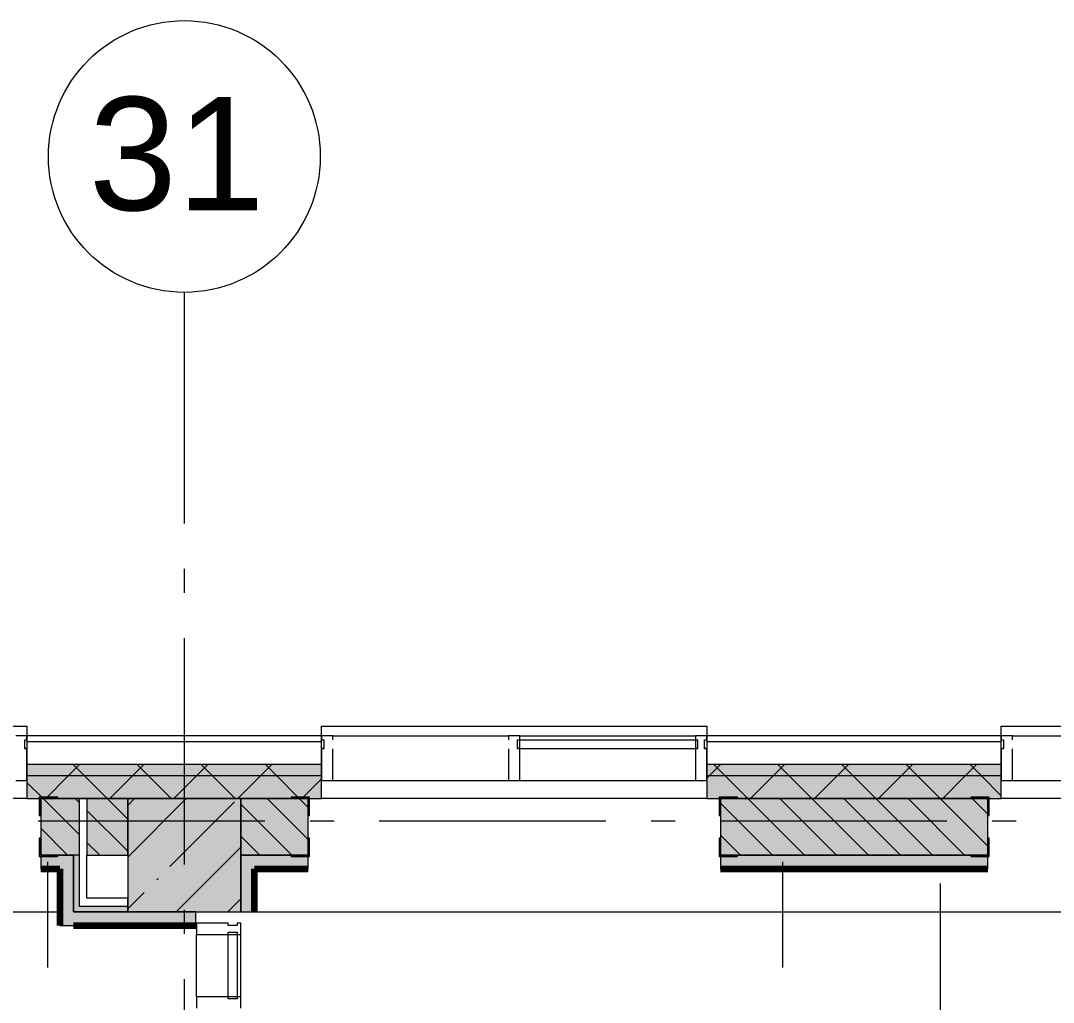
# Model space of a CAD drawing. Header units: millimetres. Extents: x -537608 to 253996, y -217170 to 186033.
# Drawn here: x -321899 to -317340, y -201500 to -197164 of the extents above; entities that cross this region are included whole.
import ezdxf

# ---------------------------------------------------------------- set-up
doc = ezdxf.new("R2010")
doc.units = ezdxf.units.MM
doc.layers.add('16) Лак 1.6м', color=160, linetype='Continuous', lineweight=90)
doc.layers.add('PDF _Геометрия', color=7, linetype='Continuous')
doc.layers.add('PDF _Текст', color=7, linetype='Continuous')
doc.layers.add('PDF _Сплошная заливка', color=7, linetype='Continuous', true_color=0xffffff)
doc.styles.add('PDF ArialMT', font='arial.ttf')

msp = doc.modelspace()

# ---------------------------------------------------------------- hatches: boundary and pattern name
at = {"layer": 'PDF _Сплошная заливка', "transparency": 33554559}
h = msp.add_hatch(color=256, dxfattribs=at)
h.paths.add_polyline_path([(-292602.1144, -200499.6523), (-291276.1742, -200499.6523), (-291276.1742, -200449.6521), (-297870.1772, -200449.6521), (-297870.1772, -200499.6523), (-295975.1895, -200499.6523)], flags=0)
h.paths.add_polyline_path([(-300191.5361, -200499.6523), (-299570.1762, -200499.6523), (-299570.1762, -200449.6521), (-300870.1776, -200449.6521), (-300870.1776, -200499.6523)], flags=0)
h.paths.add_polyline_path([(-302570.1808, -200499.6523), (-302570.1808, -200449.6521), (-303870.178, -200449.6521), (-303870.178, -200499.6523), (-302721.3441, -200499.6523)], flags=0)
h.paths.add_polyline_path([(-312418.9413, -200499.6523), (-311570.1819, -200499.6523), (-311570.1819, -200449.6521), (-312870.1833, -200449.6521), (-312870.1833, -200499.6523), (-312840.5759, -200499.6523)], flags=0)
h.paths.add_polyline_path([(-315370.3838, -200499.6523), (-314570.1822, -200499.6523), (-314570.1822, -200449.6521), (-315870.1837, -200449.6521), (-315870.1837, -200499.6523), (-315792.0185, -200499.6523)], flags=0)
h.paths.add_polyline_path([(-320570.1873, -200499.6523), (-320570.1873, -200449.6521), (-321870.8045, -200449.6521), (-321870.8045, -200499.6523), (-320851.6344, -200499.6523)], flags=0)
h.paths.add_polyline_path([(-317900.1918, -200499.6523), (-317570.1826, -200499.6523), (-317570.1826, -200449.6521), (-318870.184, -200449.6521), (-318870.184, -200499.6523), (-318743.4611, -200499.6523)], flags=0)
h.paths.add_polyline_path([(-324646.3463, -200499.6523), (-323570.8034, -200499.6523), (-323570.8034, -200449.6521), (-324870.1891, -200449.6521), (-324870.1891, -200499.6523)], flags=0)
h.paths.add_polyline_path([(-326570.188, -200499.6523), (-326570.188, -200449.6521), (-328176.1889, -200449.6521), (-328176.1889, -200499.6523), (-326754.5197, -200499.6523)], flags=0)
h.paths.add_polyline_path([(-331176.1935, -200499.6523), (-329876.1878, -200499.6523), (-329876.1878, -200449.6521), (-331176.1935, -200449.6521)], flags=0)
h.paths.add_polyline_path([(-332876.1924, -200499.6523), (-332876.1924, -200449.6521), (-334176.1896, -200449.6521), (-334176.1896, -200499.6523), (-333079.0438, -200499.6523)], flags=0)
h.paths.add_polyline_path([(-336452.1211, -200499.6523), (-335876.1885, -200499.6523), (-335876.1885, -200449.6521), (-337176.1942, -200449.6521), (-337176.1942, -200499.6523), (-336873.7558, -200499.6523)], flags=0)
h.paths.add_polyline_path([(-338876.1932, -200499.6523), (-338876.1932, -200449.6521), (-342076.1901, -200449.6521), (-342076.1901, -200499.6523), (-338981.929, -200499.6523)], flags=0)
h = msp.add_hatch(color=256, dxfattribs=at)
h.paths.add_polyline_path([(-291758.8451, -200599.6527), (-291276.1742, -200599.6527), (-291276.1742, -200499.6523), (-297870.1772, -200499.6523), (-297870.1772, -200599.6527), (-292602.1144, -200599.6527)], flags=0)
h.paths.add_polyline_path([(-300191.5361, -200599.6527), (-299570.1762, -200599.6527), (-299570.1762, -200499.6523), (-300870.1776, -200499.6523), (-300870.1776, -200599.6527)], flags=0)
h.paths.add_polyline_path([(-302570.1808, -200599.6527), (-302570.1808, -200499.6523), (-303870.178, -200499.6523), (-303870.178, -200599.6527), (-302721.3441, -200599.6527)], flags=0)
h.paths.add_polyline_path([(-312426.1838, -200599.6527), (-311570.1819, -200599.6527), (-311570.1819, -200499.6523), (-312870.1833, -200499.6523), (-312870.1833, -200599.6527), (-312840.5759, -200599.6527)], flags=0)
h.paths.add_polyline_path([(-315870.1837, -200599.6527), (-314570.1822, -200599.6527), (-314570.1822, -200499.6523), (-315870.1837, -200499.6523)], flags=0)
h.paths.add_polyline_path([(-318870.184, -200599.6527), (-317570.1826, -200599.6527), (-317570.1826, -200499.6523), (-318870.184, -200499.6523)], flags=0)
h.paths.add_polyline_path([(-321273.2691, -200599.6527), (-320570.1873, -200599.6527), (-320570.1873, -200499.6523), (-321870.8045, -200499.6523), (-321870.8045, -200599.6527), (-321694.9038, -200599.6527)], flags=0)
h.paths.add_polyline_path([(-328176.1889, -200599.6527), (-326570.188, -200599.6527), (-326570.188, -200499.6523), (-328176.1889, -200499.6523)], flags=0)
h.paths.add_polyline_path([(-323570.8034, -200599.6527), (-323570.8034, -200499.6523), (-324870.1891, -200499.6523), (-324870.1891, -200599.6527), (-323803.077, -200599.6527)], flags=0)
h.paths.add_polyline_path([(-330127.5969, -200599.6527), (-329876.1878, -200599.6527), (-329876.1878, -200499.6523), (-331176.1935, -200499.6523), (-331176.1935, -200599.6527), (-330476.1904, -200599.6527)], flags=0)
h.paths.add_polyline_path([(-333922.3131, -200599.6527), (-332876.1924, -200599.6527), (-332876.1924, -200499.6523), (-334176.1896, -200499.6523), (-334176.1896, -200599.6527)], flags=0)
h.paths.add_polyline_path([(-335876.1885, -200599.6527), (-335876.1885, -200499.6523), (-337176.1942, -200499.6523), (-337176.1942, -200599.6527), (-336452.1211, -200599.6527)], flags=0)
h.paths.add_polyline_path([(-338876.1932, -200599.6527), (-338876.1932, -200499.6523), (-342126.1903, -200499.6523), (-342126.1903, -200599.6527), (-338981.929, -200599.6527)], flags=0)
h = msp.add_hatch(color=256, dxfattribs=at)
h.paths.add_polyline_path([(-296926.1754, -200849.6538), (-294426.1751, -200849.6538), (-294426.1751, -200599.6527), (-296926.1754, -200599.6527), (-296926.1754, -200829.3816)], flags=0)
h.paths.add_polyline_path([(-297666.1761, -200849.6538), (-297641.176, -200849.6538), (-297641.176, -200599.6527), (-297809.7308, -200599.6527), (-297809.7308, -200849.6538)], flags=0)
h.paths.add_polyline_path([(-300809.7312, -200849.6538), (-299629.7312, -200849.6538), (-299629.7312, -200599.6527), (-300809.7312, -200599.6527)], flags=0)
h.paths.add_polyline_path([(-297426.1777, -200849.6538), (-297426.1777, -200599.6527), (-297606.1776, -200599.6527), (-297606.1776, -200849.6538)], flags=0)
h.paths.add_polyline_path([(-302866.1777, -200849.6538), (-302629.7315, -200849.6538), (-302629.7315, -200599.6527), (-302926.1805, -200599.6527), (-302926.1805, -200849.6538)], flags=0)
h.paths.add_polyline_path([(-303641.1811, -200849.6538), (-303641.1811, -200599.6527), (-303810.1794, -200599.6527), (-303810.1794, -200849.6538), (-303666.1812, -200849.6538)], flags=0)
h.paths.add_polyline_path([(-303564.6134, -200849.6538), (-303426.1784, -200849.6538), (-303426.1784, -200599.6527), (-303606.1783, -200599.6527), (-303606.1783, -200849.6538)], flags=0)
h.paths.add_polyline_path([(-311746.7672, -200849.6538), (-311630.1804, -200849.6538), (-311630.1804, -200599.6527), (-311746.7672, -200599.6527), (-311746.7672, -200698.3356)], flags=0)
h.paths.add_polyline_path([(-311781.7656, -200849.6538), (-311781.7656, -200599.6527), (-311926.1815, -200599.6527), (-311926.1815, -200849.6538)], flags=0)
h.paths.add_polyline_path([(-315626.185, -200849.6538), (-315601.1849, -200849.6538), (-315601.1849, -200599.6527), (-315809.7373, -200599.6527), (-315809.7373, -200849.6538), (-315792.0185, -200849.6538)], flags=0)
h.paths.add_polyline_path([(-314866.1833, -200849.6538), (-314629.7373, -200849.6538), (-314629.7373, -200599.6527), (-314926.1819, -200599.6527), (-314926.1819, -200849.6538)], flags=0)
h.paths.add_polyline_path([(-312621.1812, -200849.6538), (-312621.1812, -200599.6527), (-312809.7369, -200599.6527), (-312809.7369, -200849.6538), (-312646.1813, -200849.6538)], flags=0)
h.paths.add_polyline_path([(-312586.1827, -200849.6538), (-312426.1838, -200849.6538), (-312426.1838, -200599.6527), (-312586.1827, -200599.6527)], flags=0)
h.paths.add_polyline_path([(-315426.1841, -200849.6538), (-315426.1841, -200599.6527), (-315566.1822, -200599.6527), (-315566.1822, -200849.6538)], flags=0)
h.paths.add_polyline_path([(-321641.1875, -200849.6538), (-321641.1875, -200599.6527), (-321810.3581, -200599.6527), (-321810.3581, -200849.6538), (-321666.1876, -200849.6538)], flags=0)
h.paths.add_polyline_path([(-320866.184, -200849.6538), (-320629.738, -200849.6538), (-320629.738, -200599.6527), (-320926.1869, -200599.6527), (-320926.1869, -200849.6538)], flags=0)
h.paths.add_polyline_path([(-321606.1848, -200849.6538), (-321426.1849, -200849.6538), (-321426.1849, -200599.6527), (-321606.1848, -200599.6527)], flags=0)
h.paths.add_polyline_path([(-317900.1918, -200849.6538), (-317629.7376, -200849.6538), (-317629.7376, -200599.6527), (-318809.7377, -200599.6527), (-318809.7377, -200849.6538), (-318743.4611, -200849.6538)], flags=0)
h.paths.add_polyline_path([(-323926.1873, -200849.6538), (-323630.3584, -200849.6538), (-323630.3584, -200599.6527), (-323926.1873, -200599.6527), (-323926.1873, -200829.0264)], flags=0)
h.paths.add_polyline_path([(-324809.7384, -200849.6538), (-324628.395, -200849.6538), (-324628.395, -200599.6527), (-324809.7384, -200599.6527), (-324809.7384, -200698.3356)], flags=0)
h.paths.add_polyline_path([(-324426.1895, -200849.6538), (-324426.1895, -200599.6527), (-324593.3966, -200599.6527), (-324593.3966, -200849.6538)], flags=0)
h.paths.add_polyline_path([(-328116.1903, -200849.6538), (-326629.743, -200849.6538), (-326629.743, -200599.6527), (-328116.1903, -200599.6527), (-328116.1903, -200698.3356)], flags=0)
h.paths.add_polyline_path([(-330127.5969, -200849.6538), (-329936.1906, -200849.6538), (-329936.1906, -200599.6527), (-330476.1904, -200599.6527), (-330476.1904, -200849.6538), (-330416.1876, -200849.6538)], flags=0)
h.paths.add_polyline_path([(-331116.1864, -200849.6538), (-330976.1883, -200849.6538), (-330976.1883, -200599.6527), (-331116.1864, -200599.6527), (-331116.1864, -200698.3356)], flags=0)
h.paths.add_polyline_path([(-332936.191, -200849.6538), (-332936.191, -200599.6527), (-334116.191, -200599.6527), (-334116.191, -200849.6538), (-333079.0438, -200849.6538)], flags=0)
h.paths.add_polyline_path([(-339416.1973, -200849.6538), (-338936.1917, -200849.6538), (-338936.1917, -200599.6527), (-339476.1958, -200599.6527), (-339476.1958, -200849.6538)], flags=0)
h.paths.add_polyline_path([(-335936.1956, -200849.6538), (-335936.1956, -200599.6527), (-336476.1912, -200599.6527), (-336476.1912, -200849.6538), (-336416.1926, -200849.6538)], flags=0)
h.paths.add_polyline_path([(-336976.1933, -200849.6538), (-336976.1933, -200599.6527), (-337116.1957, -200599.6527), (-337116.1957, -200849.6538)], flags=0)
msp.add_hatch(color=256, dxfattribs=at).paths.add_polyline_path([(-321273.2691, -201099.6528), (-320926.1869, -201099.6528), (-320926.1869, -200599.6527), (-321426.1849, -200599.6527), (-321426.1849, -201099.6528)])
at = {"layer": 'PDF _Сплошная заливка', "true_color": 0xff7d7d, "transparency": 33554559}
h = msp.add_hatch(color=11, dxfattribs=at)
h.paths.add_polyline_path([(-321666.1876, -200909.6524), (-321666.1876, -200849.6538), (-321810.3581, -200849.6538), (-321810.3581, -200909.6524), (-321694.9038, -200909.6524)], flags=0)
h.paths.add_polyline_path([(-323803.077, -200909.6524), (-323630.3584, -200909.6524), (-323630.3584, -200849.6538), (-323866.1887, -200849.6538), (-323866.1887, -200909.6524)], flags=0)
at = {"layer": 'PDF _Сплошная заливка', "true_color": 0x77b143, "transparency": 33554559}
msp.add_hatch(color=75, dxfattribs=at).paths.add_polyline_path([(-321666.1876, -201074.6527), (-321641.1875, -201074.6527), (-321641.1875, -200849.6538), (-321666.1876, -200849.6538), (-321666.1876, -201054.9574)])
at = {"layer": 'PDF _Сплошная заливка', "true_color": 0xff7d7d, "transparency": 33554559}
for points in [[(-320926.1869, -201099.6528), (-320866.184, -201099.6528), (-320866.184, -200849.6538), (-320926.1869, -200849.6538), (-320926.1869, -201054.9574)], [(-321726.1862, -201159.6535), (-321666.1876, -201159.6535), (-321666.1876, -200909.6524), (-321726.1862, -200909.6524), (-321726.1862, -201054.9574)]]:
    msp.add_hatch(color=11, dxfattribs=at).paths.add_polyline_path(points)
h = msp.add_hatch(color=11, dxfattribs=at)
h.paths.add_polyline_path([(-315626.185, -200909.6524), (-315626.185, -200849.6538), (-315809.7373, -200849.6538), (-315809.7373, -200909.6524), (-315686.1835, -200909.6524)], flags=0)
h.paths.add_polyline_path([(-317629.7376, -200909.6524), (-317629.7376, -200849.6538), (-318809.7377, -200849.6538), (-318809.7377, -200909.6524), (-317900.1918, -200909.6524)], flags=0)
h.paths.add_polyline_path([(-320866.184, -200909.6524), (-320629.738, -200909.6524), (-320629.738, -200849.6538), (-320866.184, -200849.6538)], flags=0)

# ---------------------------------------------------------------- linework, layer by layer
at = {"layer": '16) Лак 1.6м'}
for p, q in [((-321810.3581, -200909.6524), (-321726.1862, -200909.6524)), ((-321726.1862, -200909.6524), (-321726.1862, -201159.6535)), ((-320866.184, -201099.6528), (-320866.184, -200909.6524)), ((-320866.184, -200909.6524), (-320629.738, -200909.6524)), ((-318809.7377, -200909.6524), (-317629.7376, -200909.6524)), ((-321666.1876, -201159.6535), (-321126.1878, -201159.6535))]:
    msp.add_line(p, q, dxfattribs=at)
at = {"layer": 'PDF _Геометрия', "color": 253, "lineweight": 9, "true_color": 0xaaaaaa}
for p, q in [((-321176.188, -199384.9836), (-321176.188, -198363.7231)), ((-321176.188, -199690.8173), (-321176.188, -199584.9845)), ((-321176.188, -200890.8184), (-321176.188, -199890.8182)), ((-323570.8034, -200279.6526), (-321870.8045, -200279.6526)), ((-321870.8045, -200279.6526), (-321870.8045, -200322.6536)), ((-320570.1873, -200322.6536), (-320570.1873, -200279.6526)), ((-320570.1873, -200279.6526), (-318870.184, -200279.6526)), ((-318870.184, -200279.6526), (-318870.184, -200322.6536)), ((-317570.1826, -200322.6536), (-317570.1826, -200279.6526)), ((-317570.1826, -200279.6526), (-315870.1837, -200279.6526)), ((-321880.8027, -200377.653), (-321870.8045, -200377.653)), ((-320570.1873, -200377.653), (-320560.1846, -200377.653)), ((-319705.186, -200377.653), (-319695.1877, -200377.653)), ((-318920.1843, -200377.653), (-318910.1859, -200377.653)), ((-318880.1866, -200377.653), (-318870.184, -200377.653)), ((-317570.1826, -200377.653), (-317560.1843, -200377.653)), ((-320821.2821, -200699.6532), (-321821.2821, -200699.6532)), ((-320515.4505, -200699.6532), (-320621.2812, -200699.6532)), ((-319315.4495, -200699.6532), (-320315.4497, -200699.6532)), ((-319009.6137, -200699.6532), (-319115.4486, -200699.6532)), ((-317809.617, -200699.6532), (-318809.6171, -200699.6532)), ((-317503.7811, -200699.6532), (-317609.6161, -200699.6532)), ((-321176.188, -201196.652), (-321176.188, -201090.8171)), ((-321176.188, -202396.653), (-321176.188, -201396.6508))]:
    msp.add_line(p, q, dxfattribs=at)
at = {"layer": 'PDF _Геометрия', "lineweight": 9}
for p, q in [((-321870.8045, -200322.6536), (-321920.8047, -200322.6536)), ((-321880.8027, -200379.6531), (-321880.8027, -200339.6533)), ((-321880.8027, -200339.6533), (-321870.8045, -200339.6533)), ((-320570.1873, -200322.6536), (-321870.8045, -200322.6536)), ((-321870.8045, -200322.6536), (-321870.8045, -200349.6516)), ((-321870.8045, -200339.6533), (-321870.8045, -200322.6536)), ((-321870.8045, -200349.6516), (-321870.8045, -200449.6521)), ((-320570.1873, -200349.6516), (-321870.8045, -200349.6516)), ((-320570.1873, -200349.6516), (-320570.1873, -200322.6536)), ((-320520.187, -200322.6536), (-320570.1873, -200322.6536)), ((-320570.1873, -200322.6536), (-320570.1873, -200339.6533)), ((-320570.1873, -200339.6533), (-320560.1846, -200339.6533)), ((-320570.1873, -200449.6521), (-320570.1873, -200349.6516)), ((-320560.1846, -200339.6533), (-320560.1846, -200379.6531)), ((-320520.187, -200339.6533), (-320520.187, -200322.6536)), ((-320520.187, -200322.6536), (-319745.1836, -200322.6536)), ((-319695.1877, -200322.6536), (-319745.1836, -200322.6536)), ((-319745.1836, -200322.6536), (-319745.1836, -200339.6533)), ((-319705.186, -200379.6531), (-319705.186, -200339.6533)), ((-319705.186, -200339.6533), (-319695.1877, -200339.6533)), ((-319695.1877, -200322.6536), (-318920.1843, -200322.6536)), ((-319695.1877, -200339.6533), (-319695.1877, -200322.6536)), ((-319695.1877, -200379.6531), (-319695.1877, -200339.6533)), ((-319695.1877, -200339.6533), (-318920.1843, -200339.6533)), ((-318870.184, -200322.6536), (-318920.1843, -200322.6536)), ((-318920.1843, -200322.6536), (-318920.1843, -200339.6533)), ((-318920.1843, -200339.6533), (-318920.1843, -200379.6531)), ((-318920.1843, -200339.6533), (-318910.1859, -200339.6533)), ((-318910.1859, -200339.6533), (-318910.1859, -200379.6531)), ((-318880.1866, -200379.6531), (-318880.1866, -200339.6533)), ((-318880.1866, -200339.6533), (-318870.184, -200339.6533)), ((-317570.1826, -200322.6536), (-318870.184, -200322.6536)), ((-318870.184, -200322.6536), (-318870.184, -200349.6516)), ((-318870.184, -200339.6533), (-318870.184, -200322.6536)), ((-318870.184, -200349.6516), (-318870.184, -200449.6521)), ((-317570.1826, -200349.6516), (-318870.184, -200349.6516)), ((-317570.1826, -200349.6516), (-317570.1826, -200322.6536)), ((-317520.1866, -200322.6536), (-317570.1826, -200322.6536)), ((-317570.1826, -200322.6536), (-317570.1826, -200339.6533)), ((-317570.1826, -200339.6533), (-317560.1843, -200339.6533)), ((-317570.1826, -200449.6521), (-317570.1826, -200349.6516)), ((-317560.1843, -200339.6533), (-317560.1843, -200379.6531)), ((-317520.1866, -200339.6533), (-317520.1866, -200322.6536)), ((-317520.1866, -200322.6536), (-316745.1833, -200322.6536)), ((-321870.8045, -200379.6531), (-321880.8027, -200379.6531)), ((-321870.8045, -200519.6532), (-321870.8045, -200379.6531)), ((-320560.1846, -200379.6531), (-320570.1873, -200379.6531)), ((-320570.1873, -200379.6531), (-320570.1873, -200519.6532)), ((-320520.187, -200519.6532), (-320520.187, -200379.6531)), ((-319745.1836, -200379.6531), (-319745.1836, -200519.6532)), ((-319695.1877, -200379.6531), (-319705.186, -200379.6531)), ((-318920.1843, -200379.6531), (-319695.1877, -200379.6531)), ((-319695.1877, -200519.6532), (-319695.1877, -200379.6531)), ((-318910.1859, -200379.6531), (-318920.1843, -200379.6531)), ((-318920.1843, -200379.6531), (-318920.1843, -200519.6532)), ((-318870.184, -200379.6531), (-318880.1866, -200379.6531)), ((-318870.184, -200519.6532), (-318870.184, -200379.6531)), ((-317560.1843, -200379.6531), (-317570.1826, -200379.6531)), ((-317570.1826, -200379.6531), (-317570.1826, -200519.6532)), ((-317520.1866, -200519.6532), (-317520.1866, -200379.6531)), ((-321870.8045, -200449.6521), (-321870.8045, -200499.6523)), ((-320570.1873, -200449.6521), (-321870.8045, -200449.6521)), ((-321688.3329, -200499.6523), (-321638.3327, -200449.6521)), ((-321617.1131, -200499.6523), (-321667.1134, -200449.6521)), ((-321405.4907, -200499.6523), (-321355.4904, -200449.6521)), ((-321334.2709, -200499.6523), (-321384.2711, -200449.6521)), ((-321122.6483, -200499.6523), (-321072.6481, -200449.6521)), ((-321051.4286, -200499.6523), (-321101.4288, -200449.6521)), ((-320839.8061, -200499.6523), (-320789.8059, -200449.6521)), ((-320768.5863, -200499.6523), (-320818.5866, -200449.6521)), ((-320570.1873, -200499.6523), (-320570.1873, -200449.6521)), ((-318870.184, -200449.6521), (-318870.184, -200499.6523)), ((-317570.1826, -200449.6521), (-318870.184, -200449.6521)), ((-318859.9058, -200499.6523), (-318809.9056, -200449.6521)), ((-318788.6861, -200499.6523), (-318838.6863, -200449.6521)), ((-318577.0635, -200499.6523), (-318527.0633, -200449.6521)), ((-318505.8438, -200499.6523), (-318555.8397, -200449.6521)), ((-318294.2213, -200499.6523), (-318244.221, -200449.6521)), ((-318222.9972, -200499.6523), (-318272.9974, -200449.6521)), ((-318011.3747, -200499.6523), (-317961.3788, -200449.6521)), ((-317940.1549, -200499.6523), (-317990.1552, -200449.6521)), ((-317728.5324, -200499.6523), (-317678.5322, -200449.6521)), ((-317657.3127, -200499.6523), (-317707.3129, -200449.6521)), ((-317570.1826, -200499.6523), (-317570.1826, -200449.6521)), ((-321920.8047, -200519.6532), (-321870.8045, -200519.6532)), ((-321870.8045, -200499.6523), (-321870.8045, -200599.6527)), ((-320570.1873, -200499.6523), (-321870.8045, -200499.6523)), ((-321799.955, -200599.6527), (-321870.8045, -200528.8033)), ((-321788.3333, -200599.6527), (-321688.3329, -200499.6523)), ((-321517.1127, -200599.6527), (-321617.1131, -200499.6523)), ((-321505.4911, -200599.6527), (-321405.4907, -200499.6523)), ((-321234.2705, -200599.6527), (-321334.2709, -200499.6523)), ((-321222.6488, -200599.6527), (-321122.6483, -200499.6523)), ((-320951.4281, -200599.6527), (-321051.4286, -200499.6523)), ((-320939.8065, -200599.6527), (-320839.8061, -200499.6523)), ((-320668.5859, -200599.6527), (-320768.5863, -200499.6523)), ((-320656.9642, -200599.6527), (-320570.1873, -200512.8757)), ((-320570.1873, -200599.6527), (-320570.1873, -200499.6523)), ((-320570.1873, -200519.6532), (-320520.187, -200519.6532)), ((-320520.187, -200519.6532), (-319745.1836, -200519.6532)), ((-319745.1836, -200519.6532), (-319695.1877, -200519.6532)), ((-319695.1877, -200519.6532), (-318920.1843, -200519.6532)), ((-318920.1843, -200519.6532), (-318870.184, -200519.6532)), ((-318870.184, -200509.9326), (-318859.9058, -200499.6523)), ((-318870.184, -200499.6523), (-318870.184, -200599.6527)), ((-317570.1826, -200499.6523), (-318870.184, -200499.6523)), ((-318688.6856, -200599.6527), (-318788.6861, -200499.6523)), ((-318677.064, -200599.6527), (-318577.0635, -200499.6523)), ((-318405.8433, -200599.6527), (-318505.8438, -200499.6523)), ((-318394.2217, -200599.6527), (-318294.2213, -200499.6523)), ((-318123.0011, -200599.6527), (-318222.9972, -200499.6523)), ((-318111.3751, -200599.6527), (-318011.3747, -200499.6523)), ((-317840.1545, -200599.6527), (-317940.1549, -200499.6523)), ((-317828.5328, -200599.6527), (-317728.5324, -200499.6523)), ((-317570.1826, -200586.7823), (-317657.3127, -200499.6523)), ((-317570.1826, -200599.6527), (-317570.1826, -200499.6523)), ((-317570.1826, -200519.6532), (-317520.1866, -200519.6532)), ((-317520.1866, -200519.6532), (-316745.1833, -200519.6532)), ((-321870.8045, -200599.6527), (-320570.1873, -200599.6527)), ((-321641.1875, -200599.6527), (-321810.3581, -200599.6527)), ((-321810.3581, -200599.6527), (-321810.3581, -200849.6538)), ((-321641.1875, -200758.4224), (-321799.955, -200599.6527)), ((-321641.1875, -200617.0012), (-321658.536, -200599.6527)), ((-321606.1848, -200599.6527), (-321641.1875, -200599.6527)), ((-321641.1875, -200599.6527), (-321641.1875, -200849.6538)), ((-321426.1849, -200599.6527), (-321606.1848, -200599.6527)), ((-321606.1848, -200599.6527), (-321606.1848, -200849.6538)), ((-321426.1849, -200690.5785), (-321517.1127, -200599.6527)), ((-321426.1849, -200857.8652), (-321167.9723, -200599.6527)), ((-321426.1849, -200629.7661), (-321396.0736, -200599.6527)), ((-320926.1869, -200599.6527), (-321426.1849, -200599.6527)), ((-321426.1849, -200599.6527), (-321426.1849, -200849.6538)), ((-321426.1849, -200849.6538), (-321426.1849, -200599.6527)), ((-321239.9542, -200899.7294), (-320954.8298, -200614.6071)), ((-320926.1869, -200849.6538), (-320926.1869, -200599.6527)), ((-320629.738, -200599.6527), (-320926.1869, -200599.6527)), ((-320926.1869, -200599.6527), (-320926.1869, -200849.6538)), ((-320701.427, -200849.6538), (-320926.1869, -200624.8939)), ((-320629.738, -200779.9196), (-320810.0049, -200599.6527)), ((-320629.738, -200638.4985), (-320668.5859, -200599.6527)), ((-320629.738, -200849.6538), (-320629.738, -200599.6527)), ((-318870.184, -200599.6527), (-317570.1826, -200599.6527)), ((-317629.7376, -200599.6527), (-318809.7377, -200599.6527)), ((-318809.7377, -200599.6527), (-318809.7377, -200849.6538)), ((-318580.1078, -200849.6538), (-318809.7377, -200620.0218)), ((-318438.6846, -200849.6538), (-318688.6856, -200599.6527)), ((-318297.2612, -200849.6538), (-318547.2623, -200599.6527)), ((-318155.8422, -200849.6538), (-318405.8433, -200599.6527)), ((-318014.419, -200849.6538), (-318264.4201, -200599.6527)), ((-317873, -200849.6538), (-318123.0011, -200599.6527)), ((-317731.5767, -200849.6538), (-317981.5778, -200599.6527)), ((-317629.7376, -200810.0718), (-317840.1545, -200599.6527)), ((-317629.7376, -200668.6506), (-317698.7355, -200599.6527)), ((-317629.7376, -200849.6538), (-317629.7376, -200599.6527)), ((-321426.1849, -200832.0018), (-321606.1848, -200651.9997)), ((-321691.3772, -200849.6538), (-321810.3581, -200730.6729)), ((-320842.8504, -200849.6538), (-320926.1869, -200766.3151)), ((-318721.5268, -200849.6538), (-318809.7377, -200761.443)), ((-321549.9539, -200849.6538), (-321606.1848, -200793.4229)), ((-321211.7764, -201099.6528), (-320926.1869, -200814.0612)), ((-321666.1876, -200849.6538), (-321810.3581, -200849.6538)), ((-321810.3581, -200849.6538), (-321810.3581, -200909.6524)), ((-321810.3581, -200849.6538), (-321666.1876, -200849.6538)), ((-321666.1876, -200909.6524), (-321666.1876, -200849.6538)), ((-321666.1876, -200849.6538), (-321666.1876, -201039.6521)), ((-321641.1875, -200849.6538), (-321666.1876, -200849.6538)), ((-321641.1875, -200849.6538), (-321641.1875, -201039.6521)), ((-321606.1848, -201039.6521), (-321606.1848, -200849.6538)), ((-321606.1848, -200849.6538), (-321426.1849, -200849.6538)), ((-321426.1849, -200849.6538), (-321426.1849, -201099.6528)), ((-320926.1869, -201099.6528), (-320926.1869, -200849.6538)), ((-320926.1869, -200849.6538), (-320866.184, -200849.6538)), ((-320866.184, -200849.6538), (-320926.1869, -200849.6538)), ((-320926.1869, -200849.6538), (-320926.1869, -201099.6528)), ((-320866.184, -200849.6538), (-320629.738, -200849.6538)), ((-320629.738, -200849.6538), (-320866.184, -200849.6538)), ((-320629.738, -200909.6524), (-320629.738, -200849.6538)), ((-318809.7377, -200849.6538), (-317629.7376, -200849.6538)), ((-318809.7377, -200849.6538), (-318809.7377, -200909.6524)), ((-317629.7376, -200849.6538), (-318809.7377, -200849.6538)), ((-317629.7376, -200909.6524), (-317629.7376, -200849.6538)), ((-321779.6957, -200879.6531), (-321779.6957, -201345.8022)), ((-318535.3135, -200879.6531), (-318535.3135, -201345.8022)), ((-321666.1876, -201099.6528), (-321666.1876, -200909.6524)), ((-321296.9774, -200956.7547), (-321292.2366, -200952.0139)), ((-317838.2254, -202059.6532), (-317838.2254, -200974.7857)), ((-321666.1876, -201039.6521), (-321666.1876, -201074.6527)), ((-321641.1875, -201039.6521), (-321641.1875, -201074.6527)), ((-321426.1849, -201039.6521), (-321606.1848, -201039.6521)), ((-321426.1849, -201085.9643), (-321354.0005, -201013.78)), ((-321426.1849, -201074.6527), (-321426.1849, -201039.6521)), ((-320983.6795, -201099.6528), (-320926.1869, -201042.1603)), ((-321666.1876, -201074.6527), (-321666.1876, -201099.6528)), ((-321641.1875, -201074.6527), (-321426.1849, -201074.6527)), ((-321426.1849, -201099.6528), (-321426.1849, -201074.6527)), ((-321126.1878, -201099.6528), (-321666.1876, -201099.6528)), ((-321666.1876, -201099.6528), (-321426.1849, -201099.6528)), ((-321426.1849, -201099.6528), (-320926.1869, -201099.6528)), ((-321126.1878, -201159.6535), (-321126.1878, -201099.6528)), ((-320926.1869, -201099.6528), (-320866.184, -201099.6528)), ((-321726.1862, -201159.6535), (-321666.1876, -201159.6535)), ((-320983.1843, -201149.653), (-321123.1866, -201149.653)), ((-321123.1866, -201149.653), (-321123.1866, -201199.6533)), ((-320983.1843, -201159.6535), (-320983.1843, -201149.653)), ((-320943.1867, -201159.6535), (-320983.1843, -201159.6535)), ((-320926.1869, -201149.653), (-320943.1867, -201149.653)), ((-320943.1867, -201149.653), (-320943.1867, -201159.6535)), ((-320926.1869, -201199.6533), (-320926.1869, -201149.653)), ((-321123.1866, -201474.6523), (-321123.1866, -201199.6533)), ((-321123.1866, -201199.6533), (-320983.1843, -201199.6533)), ((-320983.1843, -201189.6527), (-320943.1867, -201189.6527)), ((-320983.1843, -201199.6533), (-320983.1843, -201189.6527)), ((-320983.1843, -201199.6533), (-320943.1867, -201199.6533)), ((-320983.1843, -201474.6523), (-320983.1843, -201199.6533)), ((-320943.1867, -201189.6527), (-320943.1867, -201199.6533)), ((-320943.1867, -201199.6533), (-320943.1867, -201474.6523)), ((-320943.1867, -201199.6533), (-320926.1869, -201199.6533)), ((-320926.1869, -201474.6523), (-320926.1869, -201199.6533)), ((-320983.1843, -201474.6523), (-321123.1866, -201474.6523)), ((-321123.1866, -201474.6523), (-321123.1866, -201524.6525)), ((-320983.1843, -201484.6528), (-320983.1843, -201474.6523)), ((-320943.1867, -201474.6523), (-320983.1843, -201474.6523)), ((-320943.1867, -201484.6528), (-320983.1843, -201484.6528)), ((-320926.1869, -201474.6523), (-320943.1867, -201474.6523)), ((-320943.1867, -201474.6523), (-320943.1867, -201484.6528)), ((-320926.1869, -201524.6525), (-320926.1869, -201474.6523))]:
    msp.add_line(p, q, dxfattribs=at)
at = {"layer": 'PDF _Геометрия', "color": 9, "lineweight": 9, "true_color": 0xc0c0c0}
for p, q in [((-321870.8045, -200599.6527), (-323570.8034, -200599.6527)), ((-318870.184, -200599.6527), (-320570.1873, -200599.6527)), ((-315870.1837, -200599.6527), (-317570.1826, -200599.6527)), ((-323866.1887, -201099.6528), (-321726.1862, -201099.6528)), ((-320866.184, -201099.6528), (-315686.1835, -201099.6528))]:
    msp.add_line(p, q, dxfattribs=at)
at = {"layer": 'PDF _Геометрия', "color": 253, "lineweight": 20, "true_color": 0xaaaaaa}
for p, q in [((-321735.3578, -200593.6525), (-321816.3562, -200593.6525)), ((-321816.3562, -200593.6525), (-321816.3562, -200674.6531)), ((-321810.3581, -200674.6531), (-321810.3581, -200599.6527)), ((-321810.3581, -200599.6527), (-321735.3578, -200599.6527)), ((-321735.3578, -200599.6527), (-321735.3578, -200593.6525)), ((-320623.7398, -200593.6525), (-320704.7383, -200593.6525)), ((-320704.7383, -200593.6525), (-320704.7383, -200599.6527)), ((-320704.7383, -200599.6527), (-320629.738, -200599.6527)), ((-320629.738, -200599.6527), (-320629.738, -200674.6531)), ((-320623.7398, -200674.6531), (-320623.7398, -200593.6525)), ((-318734.7373, -200593.6525), (-318815.7401, -200593.6525)), ((-318815.7401, -200593.6525), (-318815.7401, -200674.6531)), ((-318809.7377, -200674.6531), (-318809.7377, -200599.6527)), ((-318809.7377, -200599.6527), (-318734.7373, -200599.6527)), ((-318734.7373, -200599.6527), (-318734.7373, -200593.6525)), ((-317623.7395, -200593.6525), (-317704.7379, -200593.6525)), ((-317704.7379, -200593.6525), (-317704.7379, -200599.6527)), ((-317704.7379, -200599.6527), (-317629.7376, -200599.6527)), ((-317629.7376, -200599.6527), (-317629.7376, -200674.6531)), ((-317623.7395, -200674.6531), (-317623.7395, -200593.6525)), ((-321816.3562, -200674.6531), (-321810.3581, -200674.6531)), ((-320629.738, -200674.6531), (-320623.7398, -200674.6531)), ((-318815.7401, -200674.6531), (-318809.7377, -200674.6531)), ((-317629.7376, -200674.6531), (-317623.7395, -200674.6531)), ((-321810.3581, -200774.6535), (-321816.3562, -200774.6535)), ((-321816.3562, -200774.6535), (-321816.3562, -200855.6519)), ((-321810.3581, -200849.6538), (-321810.3581, -200774.6535)), ((-320629.738, -200774.6535), (-320629.738, -200849.6538)), ((-320623.7398, -200774.6535), (-320629.738, -200774.6535)), ((-320623.7398, -200855.6519), (-320623.7398, -200774.6535)), ((-318809.7377, -200774.6535), (-318815.7401, -200774.6535)), ((-318815.7401, -200774.6535), (-318815.7401, -200855.6519)), ((-318809.7377, -200849.6538), (-318809.7377, -200774.6535)), ((-317629.7376, -200774.6535), (-317629.7376, -200849.6538)), ((-317623.7395, -200774.6535), (-317629.7376, -200774.6535)), ((-317623.7395, -200855.6519), (-317623.7395, -200774.6535)), ((-321816.3562, -200855.6519), (-321735.3578, -200855.6519)), ((-321735.3578, -200849.6538), (-321810.3581, -200849.6538)), ((-321735.3578, -200855.6519), (-321735.3578, -200849.6538)), ((-320629.738, -200849.6538), (-320704.7383, -200849.6538)), ((-320704.7383, -200849.6538), (-320704.7383, -200855.6519)), ((-320704.7383, -200855.6519), (-320623.7398, -200855.6519)), ((-318815.7401, -200855.6519), (-318734.7373, -200855.6519)), ((-318734.7373, -200849.6538), (-318809.7377, -200849.6538)), ((-318734.7373, -200855.6519), (-318734.7373, -200849.6538)), ((-317629.7376, -200849.6538), (-317704.7379, -200849.6538)), ((-317704.7379, -200849.6538), (-317704.7379, -200855.6519)), ((-317704.7379, -200855.6519), (-317623.7395, -200855.6519))]:
    msp.add_line(p, q, dxfattribs=at)
at = {"layer": 'PDF _Геометрия', "lineweight": 20}
msp.add_circle((-321176.1861, -197763.7221), 600.0007, dxfattribs=at)
at = {"layer": 'PDF _Сплошная заливка', "color": 75, "lineweight": 35, "true_color": 0x77b143, "transparency": 33554559}
msp.add_solid([(-321426.1849, -201099.6528), (-321426.1849, -201074.6527), (-321666.1876, -201099.6528), (-321666.1876, -201074.6527)], dxfattribs=at)
at = {"layer": 'PDF _Сплошная заливка', "color": 11, "lineweight": 35, "true_color": 0xff7d7d, "transparency": 33554559}
msp.add_solid([(-321666.1876, -201159.6535), (-321126.1878, -201159.6535), (-321666.1876, -201099.6528), (-321126.1878, -201099.6528)], dxfattribs=at)

# ---------------------------------------------------------------- texts
at = {"layer": 'PDF _Текст', "insert": (-321597.7409, -197754.6468), "char_height": 500, "attachment_point": 4, "style": 'PDF ArialMT'}
msp.add_mtext('31', dxfattribs=at)

doc.saveas('drawing.dxf')
